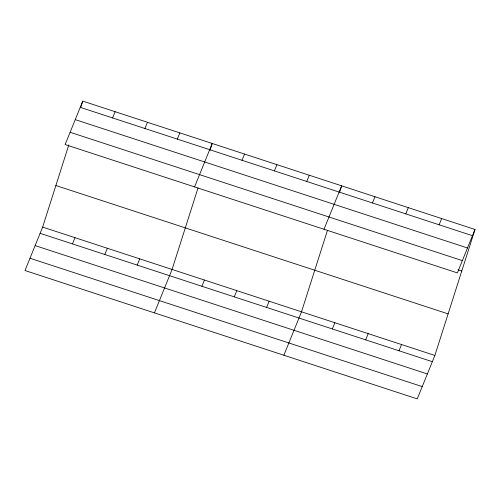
<?xml version="1.0" encoding="UTF-8"?>
<svg xmlns="http://www.w3.org/2000/svg" width="500" height="500" viewBox="0 0 500 500"><rect width="100%" height="100%" fill="white"/><g stroke="black" fill="none" stroke-linecap="round" stroke-linejoin="round"><path stroke-width="0.75" d="M475 229.475L457.362 272.906L65.125 144.544L82.756 101.112L475 229.475L434.875 355.456L417.244 398.888L25 270.525L42.638 227.094L68.812 144.9M80.631 107.794L82.756 101.112M198.019 188L172.075 269.45L154.438 312.881M210.069 150.156L212.2 143.475L194.562 186.906M327.456 230.362L301.512 311.812L283.881 355.244M339.513 192.519L341.637 185.837L324 229.262M112.594 117.931L115.119 111.706M72.469 243.906L74.994 237.681M144.95 128.519L147.481 122.294M104.825 254.494L107.356 248.269M177.312 139.113L179.838 132.887M137.188 265.087L139.713 258.863M242.031 160.287L244.556 154.062M201.906 286.269L204.438 280.044M274.394 170.881L276.919 164.656M234.269 296.856L236.794 290.631M306.75 181.469L309.281 175.244M266.625 307.444L269.156 301.219M372.45 202.969L374.981 196.744M332.325 328.95L334.856 322.725M405.794 213.881L408.319 207.656M365.669 339.856L368.194 333.631M439.131 224.794L441.662 218.569M399.006 350.769L401.538 344.544M80.231 107.338L472.475 235.7M75.244 119.619L467.488 247.981M70.113 132.269L462.35 260.631M458.056 269.837L461.756 271.05M55.875 185.519L448.119 313.881M42.638 227.094L434.875 355.456M40.106 233.319L432.35 361.681M35.125 245.594L427.362 373.956M29.987 258.244L422.225 386.606"/></g></svg>
